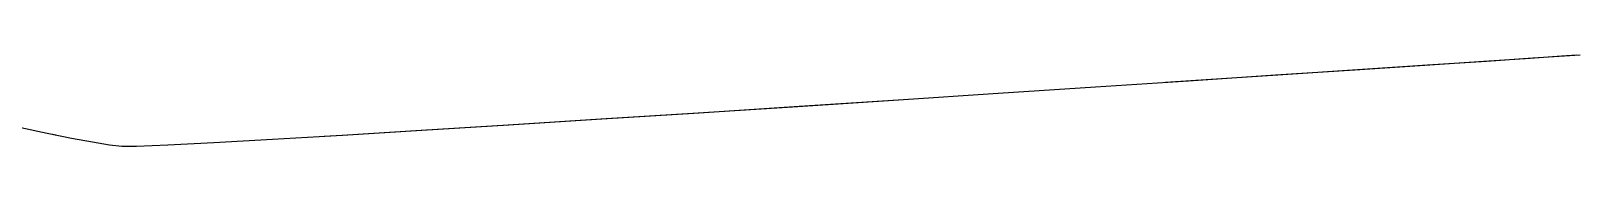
# Model space of a CAD drawing. Header units: metres. Extents: x 708868 to 711043, y 5411316 to 5413138.
# Drawn here: x 709416.6 to 709528.4, y 5411586 to 5411592.6 of the extents above; entities that cross this region are included whole.
import ezdxf

# ---------------------------------------------------------------- set-up
doc = ezdxf.new("R2010")
doc.units = ezdxf.units.M
for name, color, linetype in [('Rionegro 2010_Contours', 7, 'Continuous'), ('Rionegro 2014_Contours', 7, 'Continuous'), ('Rionegro 2018_Contours', 7, 'Continuous')]:
    doc.layers.add(name, color=color, linetype=linetype)

msp = doc.modelspace()

# ---------------------------------------------------------------- linework, layer by layer
at = {"layer": 'Rionegro 2010_Contours'}
for points in [[(709498.44, 5411590.59, 241), (709500.26, 5411590.71, 241), (709506.55, 5411591.13, 241), (709512.29, 5411591.51, 241), (709517.36, 5411591.85, 241), (709521.62, 5411592.13, 241), (709524.96, 5411592.36, 241), (709527.24, 5411592.51, 241), (709528.36, 5411592.58, 241)], [(709415.82, 5411587.32, 241), (709417.74, 5411586.91, 241), (709419.49, 5411586.56, 241), (709421.01, 5411586.28, 241), (709422.23, 5411586.07, 241), (709423.11, 5411585.97, 241), (709424.19, 5411585.97, 241), (709426.45, 5411586.07, 241), (709429.76, 5411586.24, 241), (709434, 5411586.48, 241), (709439.04, 5411586.77, 241), (709444.76, 5411587.12, 241), (709451.05, 5411587.52, 241), (709457.76, 5411587.94, 241), (709464.79, 5411588.39, 241), (709472, 5411588.86, 241), (709479.15, 5411589.32, 241)]]:
    msp.add_polyline3d(points, dxfattribs=at)
at = {"layer": 'Rionegro 2014_Contours'}
for points in [[(709437.73, 5411586.7, 241), (709439.01, 5411586.77, 241), (709444.72, 5411587.12, 241), (709450.99, 5411587.51, 241), (709457.69, 5411587.94, 241), (709464.71, 5411588.39, 241), (709471.9, 5411588.85, 241), (709479.17, 5411589.32, 241), (709486.37, 5411589.8, 241), (709493.39, 5411590.26, 241), (709500.1, 5411590.7, 241), (709506.38, 5411591.12, 241), (709512.11, 5411591.5, 241), (709517.16, 5411591.84, 241), (709521.42, 5411592.12, 241), (709524.75, 5411592.34, 241), (709527.03, 5411592.5, 241), (709528.14, 5411592.57, 241)], [(709415.82, 5411587.32, 241), (709417.74, 5411586.91, 241), (709418.36, 5411586.79, 241)]]:
    msp.add_polyline3d(points, dxfattribs=at)
at = {"layer": 'Rionegro 2018_Contours'}
for points in [[(709437.73, 5411586.7, 241), (709439.01, 5411586.77, 241), (709444.72, 5411587.12, 241), (709450.99, 5411587.51, 241), (709457.69, 5411587.94, 241), (709464.71, 5411588.39, 241), (709471.9, 5411588.85, 241), (709479.17, 5411589.32, 241), (709486.37, 5411589.8, 241), (709493.39, 5411590.26, 241), (709500.1, 5411590.7, 241), (709506.38, 5411591.12, 241), (709512.11, 5411591.5, 241), (709517.16, 5411591.84, 241), (709521.42, 5411592.12, 241), (709524.75, 5411592.34, 241), (709527.03, 5411592.5, 241), (709528.14, 5411592.57, 241)], [(709415.82, 5411587.32, 241), (709417.74, 5411586.91, 241), (709418.36, 5411586.79, 241)]]:
    msp.add_polyline3d(points, dxfattribs=at)

doc.saveas('drawing.dxf')
